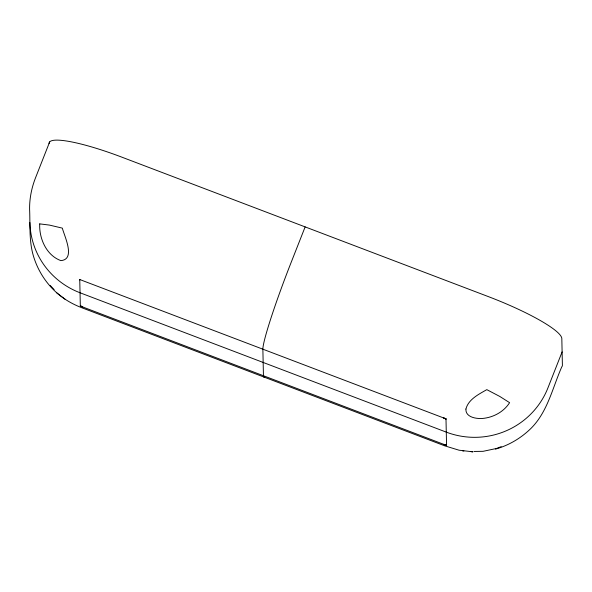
<?xml version="1.0" encoding="UTF-8"?>
<svg xmlns="http://www.w3.org/2000/svg" width="592" height="592" viewBox="0 0 592 592"><rect width="100%" height="100%" fill="white"/><g stroke="black" fill="none" stroke-linecap="round" stroke-linejoin="round"><path stroke-width="0.89" d="M79.757 279.957L79.75 279.483L80.327 306.057L446.568 445.413L445.991 418.847L79.772 279.528M446.56 444.947L446.575 445.399L444.17 444.496L446.575 445.399M49.669 141.91L35.476 177.94C31.591 187.93 29.459 198.549 29.6 209.287C30.303 224.753 28.897 240.604 33.322 255.655C37.34 269.382 45.044 281.962 55.537 291.701C63.337 298.99 72.735 304.355 82.695 308.084L444.77 445.85L459.066 450.209L472.978 451.829L470.966 451.644M305.139 226.899L290.946 262.929A78.558 5.402 -69.2 0 0 262.87 349.169L263.447 375.735A78.558 5.402 -69.2 0 0 264.498 376.949M562.111 351.9L547.918 387.93A78.558 77.271 -1.2 0 1 446.279 432.13L80.038 292.774A78.558 77.271 -1.2 0 1 29.889 222.533M445.968 418.87L443.593 417.937L445.843 418.818M80.349 306.034L82.725 306.967L80.32 305.59M496.94 448.277L501.217 446.657M496.066 448.573L483.087 451.319L474.029 451.444M495.497 449.113C508.972 445.354 521.286 437.984 531.216 428.157C547.77 411.492 552.61 387.582 561.815 366.788A78.558 13.098 21.5 0 0 562.4 365.183L561.823 338.617A78.558 13.098 21.5 0 0 488.267 296.577L122.019 157.22A78.558 13.098 21.5 0 0 49.084 143.516M462.53 450.86L463.891 450.986M56.728 292.818L65.016 299.212M54.116 289.599L50.231 285.507M445.835 418.788L445.998 419.314M39.723 223.88C38.991 238.443 46.442 255.418 60.872 260.613C75.991 259.459 64.328 236.008 62.33 228.127L49.425 225.086L39.723 223.88M465.904 409.057C465.416 417.219 476.101 418.907 482.376 418.47C493.188 417.538 503.711 411.936 509.608 402.671L499.796 396.455L486.809 389.64C478.736 394.302 468.398 399.297 465.904 409.057"/></g></svg>
